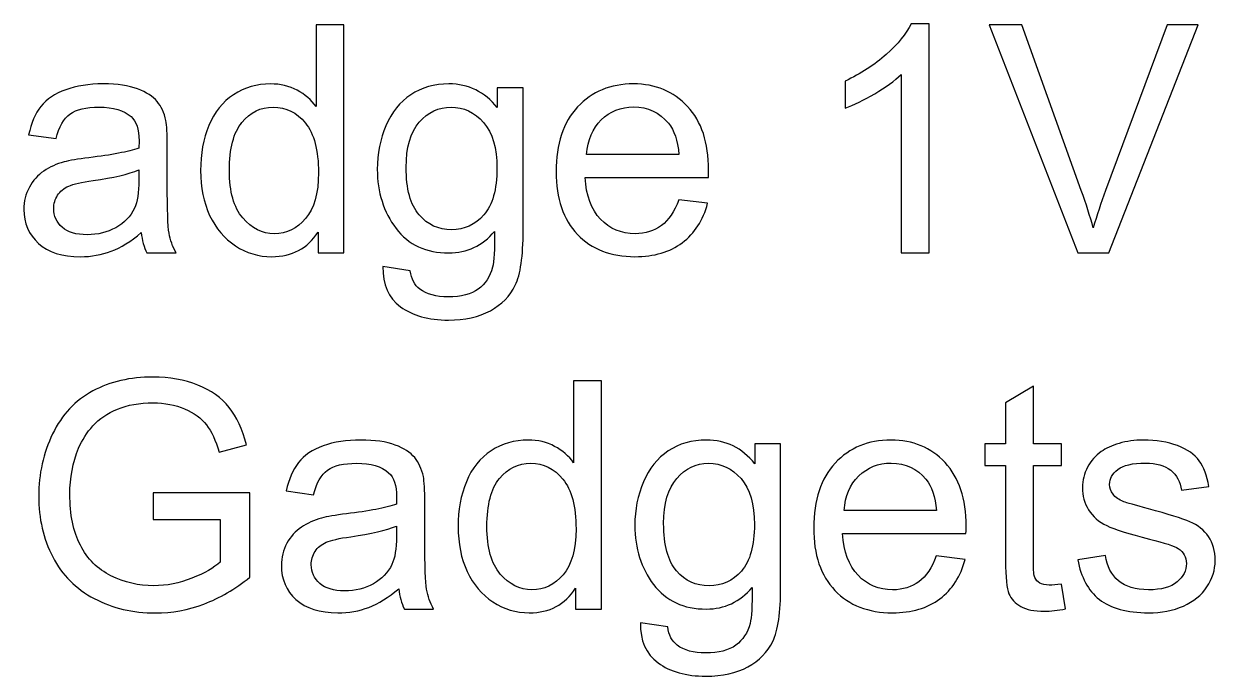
# Model space of a CAD drawing. Header units: centimetres. Extents: x -24.8 to 34.2, y -10 to 25.5.
# Drawn here: x -2.74 to 10.44, y 18.24 to 25.46 of the extents above; entities that cross this region are included whole.
import ezdxf

# ---------------------------------------------------------------- set-up
doc = ezdxf.new("R2010")
doc.units = ezdxf.units.CM
doc.header["$MEASUREMENT"] = 0
doc.layers.add('Layer 1', color=7, linetype='Continuous')

msp = doc.modelspace()

# ---------------------------------------------------------------- linework, layer by layer
at = {"layer": 'Layer 1', "color": 250}
for points, knots in [([(0.51497, 22.92589), (0.51497, 22.92589), (0.51497, 23.15696), (0.51497, 23.15696), (0.51497, 23.15696), (0.39914, 22.97528), (0.22863, 22.88473), (0.00344, 22.88473), (0.00344, 22.88473), (-0.14237, 22.88473), (-0.27643, 22.92471), (-0.39872, 23.00526), (-0.39872, 23.00526), (-0.52102, 23.08523), (-0.61568, 23.19753), (-0.6833, 23.34217), (-0.6833, 23.34217), (-0.75032, 23.48622), (-0.78384, 23.65143), (-0.78384, 23.83899), (-0.78384, 23.83899), (-0.78384, 24.02126), (-0.75326, 24.18707), (-0.6927, 24.33582), (-0.6927, 24.33582), (-0.63156, 24.48458), (-0.54042, 24.59864), (-0.41871, 24.67743), (-0.41871, 24.67743), (-0.29701, 24.7568), (-0.1606, 24.79678), (-0.01008, 24.79678), (-0.01008, 24.79678), (0.09987, 24.79678), (0.19806, 24.77327), (0.2839, 24.72682), (0.2839, 24.72682), (0.37033, 24.68037), (0.4403, 24.61981), (0.49439, 24.54514), (0.49439, 24.54514), (0.49439, 24.54514), (0.49439, 25.45119), (0.49439, 25.45119), (0.49439, 25.45119), (0.49439, 25.45119), (0.80248, 25.45119), (0.80248, 25.45119), (0.80248, 25.45119), (0.80248, 25.45119), (0.80248, 22.92589), (0.80248, 22.92589), (0.80248, 22.92589), (0.80248, 22.92589), (0.51497, 22.92589), (0.51497, 22.92589)], [0, 0, 0, 0, 0.07142857, 0.07142857, 0.07142857, 0.07142857, 0.14285714, 0.14285714, 0.14285714, 0.14285714, 0.21428571, 0.21428571, 0.21428571, 0.21428571, 0.28571429, 0.28571429, 0.28571429, 0.28571429, 0.35714286, 0.35714286, 0.35714286, 0.35714286, 0.42857143, 0.42857143, 0.42857143, 0.42857143, 0.5, 0.5, 0.5, 0.5, 0.57142857, 0.57142857, 0.57142857, 0.57142857, 0.64285714, 0.64285714, 0.64285714, 0.64285714, 0.71428571, 0.71428571, 0.71428571, 0.71428571, 0.78571429, 0.78571429, 0.78571429, 0.78571429, 0.85714286, 0.85714286, 0.85714286, 0.85714286, 0.92857143, 0.92857143, 0.92857143, 0.92857143, 1, 1, 1, 1]), ([(7.27594, 22.92589), (7.27594, 22.92589), (6.96609, 22.92589), (6.96609, 22.92589), (6.96609, 22.92589), (6.96609, 22.92589), (6.96609, 24.90144), (6.96609, 24.90144), (6.96609, 24.90144), (6.89142, 24.8303), (6.79382, 24.75915), (6.6727, 24.68801), (6.6727, 24.68801), (6.55099, 24.61687), (6.44221, 24.56336), (6.34579, 24.52809), (6.34579, 24.52809), (6.34579, 24.52809), (6.34579, 24.82736), (6.34579, 24.82736), (6.34579, 24.82736), (6.51924, 24.90908), (6.67093, 25.00786), (6.80087, 25.12369), (6.80087, 25.12369), (6.93022, 25.24011), (7.02253, 25.35241), (7.07663, 25.46177), (7.07663, 25.46177), (7.07663, 25.46177), (7.27594, 25.46177), (7.27594, 25.46177), (7.27594, 25.46177), (7.27594, 25.46177), (7.27594, 22.92589), (7.27594, 22.92589)], [0, 0, 0, 0, 0.11111111, 0.11111111, 0.11111111, 0.11111111, 0.22222222, 0.22222222, 0.22222222, 0.22222222, 0.33333333, 0.33333333, 0.33333333, 0.33333333, 0.44444444, 0.44444444, 0.44444444, 0.44444444, 0.55555556, 0.55555556, 0.55555556, 0.55555556, 0.66666667, 0.66666667, 0.66666667, 0.66666667, 0.77777778, 0.77777778, 0.77777778, 0.77777778, 0.88888889, 0.88888889, 0.88888889, 0.88888889, 1, 1, 1, 1]), ([(8.91754, 22.92589), (8.91754, 22.92589), (7.93917, 25.45119), (7.93917, 25.45119), (7.93917, 25.45119), (7.93917, 25.45119), (8.30135, 25.45119), (8.30135, 25.45119), (8.30135, 25.45119), (8.30135, 25.45119), (8.95752, 23.61674), (8.95752, 23.61674), (8.95752, 23.61674), (9.01043, 23.46975), (9.05453, 23.33158), (9.08981, 23.20341), (9.08981, 23.20341), (9.1292, 23.34099), (9.17447, 23.47857), (9.22622, 23.61674), (9.22622, 23.61674), (9.22622, 23.61674), (9.90825, 25.45119), (9.90825, 25.45119), (9.90825, 25.45119), (9.90825, 25.45119), (10.24927, 25.45119), (10.24927, 25.45119), (10.24927, 25.45119), (10.24927, 25.45119), (9.26032, 22.92589), (9.26032, 22.92589), (9.26032, 22.92589), (9.26032, 22.92589), (8.91754, 22.92589), (8.91754, 22.92589)], [0, 0, 0, 0, 0.11111111, 0.11111111, 0.11111111, 0.11111111, 0.22222222, 0.22222222, 0.22222222, 0.22222222, 0.33333333, 0.33333333, 0.33333333, 0.33333333, 0.44444444, 0.44444444, 0.44444444, 0.44444444, 0.55555556, 0.55555556, 0.55555556, 0.55555556, 0.66666667, 0.66666667, 0.66666667, 0.66666667, 0.77777778, 0.77777778, 0.77777778, 0.77777778, 0.88888889, 0.88888889, 0.88888889, 0.88888889, 1, 1, 1, 1]), ([(-1.44001, 23.15167), (-1.55525, 23.05407), (-1.66578, 22.98527), (-1.77162, 22.9447), (-1.77162, 22.9447), (-1.87804, 22.90472), (-1.9921, 22.88473), (-2.11381, 22.88473), (-2.11381, 22.88473), (-2.31489, 22.88473), (-2.46894, 22.93353), (-2.57712, 23.03172), (-2.57712, 23.03172), (-2.68472, 23.12991), (-2.73881, 23.25574), (-2.73881, 23.40802), (-2.73881, 23.40802), (-2.73881, 23.49798), (-2.71882, 23.5797), (-2.67766, 23.65379), (-2.67766, 23.65379), (-2.63709, 23.72787), (-2.58359, 23.78725), (-2.51774, 23.83194), (-2.51774, 23.83194), (-2.4513, 23.87662), (-2.37722, 23.91073), (-2.29431, 23.93366), (-2.29431, 23.93366), (-2.23375, 23.94953), (-2.14203, 23.96541), (-2.01915, 23.98011), (-2.01915, 23.98011), (-1.76868, 24.01009), (-1.58406, 24.04537), (-1.46588, 24.08711), (-1.46588, 24.08711), (-1.4647, 24.12945), (-1.46411, 24.15649), (-1.46411, 24.16767), (-1.46411, 24.16767), (-1.46411, 24.29408), (-1.49351, 24.38345), (-1.55231, 24.4346), (-1.55231, 24.4346), (-1.63109, 24.50516), (-1.74927, 24.53984), (-1.90508, 24.53984), (-1.90508, 24.53984), (-2.0509, 24.53984), (-2.15849, 24.51456), (-2.22846, 24.46341), (-2.22846, 24.46341), (-2.29784, 24.41226), (-2.34899, 24.32171), (-2.38251, 24.19177), (-2.38251, 24.19177), (-2.38251, 24.19177), (-2.68531, 24.23352), (-2.68531, 24.23352), (-2.68531, 24.23352), (-2.65767, 24.36287), (-2.6124, 24.46811), (-2.54949, 24.54749), (-2.54949, 24.54749), (-2.48658, 24.62745), (-2.39485, 24.68919), (-2.2755, 24.73211), (-2.2755, 24.73211), (-2.15614, 24.77503), (-2.01797, 24.79678), (-1.8604, 24.79678), (-1.8604, 24.79678), (-1.704, 24.79678), (-1.57759, 24.77797), (-1.47999, 24.74152), (-1.47999, 24.74152), (-1.38238, 24.70447), (-1.31065, 24.65861), (-1.2642, 24.60276), (-1.2642, 24.60276), (-1.21834, 24.5469), (-1.18659, 24.47693), (-1.16778, 24.39168), (-1.16778, 24.39168), (-1.15778, 24.33876), (-1.15249, 24.24351), (-1.15249, 24.10593), (-1.15249, 24.10593), (-1.15249, 24.10593), (-1.15249, 23.69259), (-1.15249, 23.69259), (-1.15249, 23.69259), (-1.15249, 23.4039), (-1.14602, 23.22163), (-1.1325, 23.14579), (-1.1325, 23.14579), (-1.11957, 23.06935), (-1.09311, 22.99586), (-1.0543, 22.92589), (-1.0543, 22.92589), (-1.0543, 22.92589), (-1.37827, 22.92589), (-1.37827, 22.92589), (-1.37827, 22.92589), (-1.41002, 22.98998), (-1.43119, 23.06524), (-1.44001, 23.15167)], [0, 0, 0, 0, 0.03703704, 0.03703704, 0.03703704, 0.03703704, 0.07407407, 0.07407407, 0.07407407, 0.07407407, 0.11111111, 0.11111111, 0.11111111, 0.11111111, 0.14814815, 0.14814815, 0.14814815, 0.14814815, 0.18518519, 0.18518519, 0.18518519, 0.18518519, 0.22222222, 0.22222222, 0.22222222, 0.22222222, 0.25925926, 0.25925926, 0.25925926, 0.25925926, 0.2962963, 0.2962963, 0.2962963, 0.2962963, 0.33333333, 0.33333333, 0.33333333, 0.33333333, 0.37037037, 0.37037037, 0.37037037, 0.37037037, 0.40740741, 0.40740741, 0.40740741, 0.40740741, 0.44444444, 0.44444444, 0.44444444, 0.44444444, 0.48148148, 0.48148148, 0.48148148, 0.48148148, 0.51851852, 0.51851852, 0.51851852, 0.51851852, 0.55555556, 0.55555556, 0.55555556, 0.55555556, 0.59259259, 0.59259259, 0.59259259, 0.59259259, 0.62962963, 0.62962963, 0.62962963, 0.62962963, 0.66666667, 0.66666667, 0.66666667, 0.66666667, 0.7037037, 0.7037037, 0.7037037, 0.7037037, 0.74074074, 0.74074074, 0.74074074, 0.74074074, 0.77777778, 0.77777778, 0.77777778, 0.77777778, 0.81481481, 0.81481481, 0.81481481, 0.81481481, 0.85185185, 0.85185185, 0.85185185, 0.85185185, 0.88888889, 0.88888889, 0.88888889, 0.88888889, 0.92592593, 0.92592593, 0.92592593, 0.92592593, 0.96296296, 0.96296296, 0.96296296, 0.96296296, 1, 1, 1, 1]), ([(1.23346, 22.7742), (1.23346, 22.7742), (1.53508, 22.72951), (1.53508, 22.72951), (1.53508, 22.72951), (1.54743, 22.63661), (1.58271, 22.569), (1.63974, 22.52608), (1.63974, 22.52608), (1.71677, 22.46904), (1.82201, 22.44023), (1.95489, 22.44023), (1.95489, 22.44023), (2.09894, 22.44023), (2.20948, 22.46904), (2.28768, 22.52608), (2.28768, 22.52608), (2.36587, 22.5837), (2.4182, 22.66425), (2.44584, 22.76714), (2.44584, 22.76714), (2.4623, 22.83064), (2.46936, 22.96293), (2.46818, 23.16519), (2.46818, 23.16519), (2.33295, 23.00585), (2.1642, 22.92589), (1.96195, 22.92589), (1.96195, 22.92589), (1.7103, 22.92589), (1.51568, 23.01644), (1.3781, 23.19812), (1.3781, 23.19812), (1.24052, 23.37921), (1.17114, 23.59734), (1.17114, 23.85075), (1.17114, 23.85075), (1.17114, 24.02538), (1.20289, 24.18648), (1.2658, 24.33406), (1.2658, 24.33406), (1.3293, 24.48164), (1.42102, 24.5957), (1.54096, 24.67625), (1.54096, 24.67625), (1.66091, 24.75621), (1.80202, 24.79678), (1.96371, 24.79678), (1.96371, 24.79678), (2.17949, 24.79678), (2.35764, 24.70918), (2.49758, 24.53455), (2.49758, 24.53455), (2.49758, 24.53455), (2.49758, 24.75504), (2.49758, 24.75504), (2.49758, 24.75504), (2.49758, 24.75504), (2.78392, 24.75504), (2.78392, 24.75504), (2.78392, 24.75504), (2.78392, 24.75504), (2.78392, 23.17401), (2.78392, 23.17401), (2.78392, 23.17401), (2.78392, 22.88944), (2.75452, 22.68718), (2.6969, 22.56841), (2.6969, 22.56841), (2.63869, 22.44964), (2.54697, 22.35557), (2.42114, 22.28678), (2.42114, 22.28678), (2.29532, 22.21798), (2.14069, 22.18329), (1.95665, 22.18329), (1.95665, 22.18329), (1.73852, 22.18329), (1.56213, 22.23268), (1.42808, 22.33087), (1.42808, 22.33087), (1.29343, 22.42906), (1.22876, 22.57664), (1.23346, 22.7742)], [0, 0, 0, 0, 0.04761905, 0.04761905, 0.04761905, 0.04761905, 0.0952381, 0.0952381, 0.0952381, 0.0952381, 0.14285714, 0.14285714, 0.14285714, 0.14285714, 0.19047619, 0.19047619, 0.19047619, 0.19047619, 0.23809524, 0.23809524, 0.23809524, 0.23809524, 0.28571429, 0.28571429, 0.28571429, 0.28571429, 0.33333333, 0.33333333, 0.33333333, 0.33333333, 0.38095238, 0.38095238, 0.38095238, 0.38095238, 0.42857143, 0.42857143, 0.42857143, 0.42857143, 0.47619048, 0.47619048, 0.47619048, 0.47619048, 0.52380952, 0.52380952, 0.52380952, 0.52380952, 0.57142857, 0.57142857, 0.57142857, 0.57142857, 0.61904762, 0.61904762, 0.61904762, 0.61904762, 0.66666667, 0.66666667, 0.66666667, 0.66666667, 0.71428571, 0.71428571, 0.71428571, 0.71428571, 0.76190476, 0.76190476, 0.76190476, 0.76190476, 0.80952381, 0.80952381, 0.80952381, 0.80952381, 0.85714286, 0.85714286, 0.85714286, 0.85714286, 0.9047619, 0.9047619, 0.9047619, 0.9047619, 0.95238095, 0.95238095, 0.95238095, 0.95238095, 1, 1, 1, 1]), ([(4.50429, 23.51503), (4.50429, 23.51503), (4.82473, 23.47563), (4.82473, 23.47563), (4.82473, 23.47563), (4.77417, 23.28807), (4.68068, 23.14285), (4.54427, 23.03937), (4.54427, 23.03937), (4.40728, 22.93647), (4.23265, 22.88473), (4.0204, 22.88473), (4.0204, 22.88473), (3.75288, 22.88473), (3.54062, 22.96705), (3.38423, 23.13168), (3.38423, 23.13168), (3.22724, 23.29631), (3.14904, 23.52737), (3.14904, 23.82488), (3.14904, 23.82488), (3.14904, 24.13298), (3.22842, 24.37169), (3.38658, 24.54161), (3.38658, 24.54161), (3.54533, 24.71153), (3.75053, 24.79678), (4.00335, 24.79678), (4.00335, 24.79678), (4.24794, 24.79678), (4.44785, 24.71329), (4.60248, 24.5469), (4.60248, 24.5469), (4.7577, 24.38051), (4.83532, 24.14591), (4.83532, 23.84429), (4.83532, 23.84429), (4.83532, 23.82547), (4.83473, 23.79784), (4.83355, 23.76138), (4.83355, 23.76138), (4.83355, 23.76138), (3.46948, 23.76138), (3.46948, 23.76138), (3.46948, 23.76138), (3.48065, 23.5603), (3.53768, 23.40625), (3.63999, 23.29983), (3.63999, 23.29983), (3.74229, 23.19282), (3.86929, 23.13932), (4.02216, 23.13932), (4.02216, 23.13932), (4.13564, 23.13932), (4.23265, 23.16931), (4.31321, 23.22928), (4.31321, 23.22928), (4.39376, 23.28866), (4.45726, 23.38391), (4.50429, 23.51503)], [0, 0, 0, 0, 0.06666667, 0.06666667, 0.06666667, 0.06666667, 0.13333333, 0.13333333, 0.13333333, 0.13333333, 0.2, 0.2, 0.2, 0.2, 0.26666667, 0.26666667, 0.26666667, 0.26666667, 0.33333333, 0.33333333, 0.33333333, 0.33333333, 0.4, 0.4, 0.4, 0.4, 0.46666667, 0.46666667, 0.46666667, 0.46666667, 0.53333333, 0.53333333, 0.53333333, 0.53333333, 0.6, 0.6, 0.6, 0.6, 0.66666667, 0.66666667, 0.66666667, 0.66666667, 0.73333333, 0.73333333, 0.73333333, 0.73333333, 0.8, 0.8, 0.8, 0.8, 0.86666667, 0.86666667, 0.86666667, 0.86666667, 0.93333333, 0.93333333, 0.93333333, 0.93333333, 1, 1, 1, 1]), ([(-0.46516, 23.83899), (-0.46516, 23.6044), (-0.41577, 23.42919), (-0.317, 23.31336), (-0.317, 23.31336), (-0.21822, 23.19753), (-0.1018, 23.13932), (0.03284, 23.13932), (0.03284, 23.13932), (0.16807, 23.13932), (0.28331, 23.19518), (0.37797, 23.30571), (0.37797, 23.30571), (0.47264, 23.41625), (0.52026, 23.58558), (0.52026, 23.81312), (0.52026, 23.81312), (0.52026, 24.0636), (0.47205, 24.24704), (0.37562, 24.36404), (0.37562, 24.36404), (0.2792, 24.48164), (0.16043, 24.53984), (0.01873, 24.53984), (0.01873, 24.53984), (-0.11885, 24.53984), (-0.23409, 24.4834), (-0.3264, 24.3711), (-0.3264, 24.3711), (-0.41871, 24.2588), (-0.46516, 24.08123), (-0.46516, 23.83899)], [0, 0, 0, 0, 0.125, 0.125, 0.125, 0.125, 0.25, 0.25, 0.25, 0.25, 0.375, 0.375, 0.375, 0.375, 0.5, 0.5, 0.5, 0.5, 0.625, 0.625, 0.625, 0.625, 0.75, 0.75, 0.75, 0.75, 0.875, 0.875, 0.875, 0.875, 1, 1, 1, 1]), ([(1.48981, 23.8731), (1.48981, 23.63321), (1.53744, 23.458), (1.63327, 23.34805), (1.63327, 23.34805), (1.72852, 23.23751), (1.84788, 23.18283), (1.99134, 23.18283), (1.99134, 23.18283), (2.13363, 23.18283), (2.25299, 23.23751), (2.34941, 23.34687), (2.34941, 23.34687), (2.44584, 23.45682), (2.49405, 23.6285), (2.49405, 23.8631), (2.49405, 23.8631), (2.49405, 24.08711), (2.44466, 24.25586), (2.3453, 24.36934), (2.3453, 24.36934), (2.24593, 24.48281), (2.12599, 24.53984), (1.98605, 24.53984), (1.98605, 24.53984), (1.84847, 24.53984), (1.73146, 24.48399), (1.63445, 24.37169), (1.63445, 24.37169), (1.53802, 24.25998), (1.48981, 24.09358), (1.48981, 23.8731)], [0, 0, 0, 0, 0.125, 0.125, 0.125, 0.125, 0.25, 0.25, 0.25, 0.25, 0.375, 0.375, 0.375, 0.375, 0.5, 0.5, 0.5, 0.5, 0.625, 0.625, 0.625, 0.625, 0.75, 0.75, 0.75, 0.75, 0.875, 0.875, 0.875, 0.875, 1, 1, 1, 1]), ([(3.48653, 24.01656), (3.48653, 24.01656), (4.50782, 24.01656), (4.50782, 24.01656), (4.50782, 24.01656), (4.4943, 24.17002), (4.4549, 24.28585), (4.39082, 24.36228), (4.39082, 24.36228), (4.29204, 24.48164), (4.16386, 24.54161), (4.00688, 24.54161), (4.00688, 24.54161), (3.86459, 24.54161), (3.74465, 24.49398), (3.64763, 24.39873), (3.64763, 24.39873), (3.55062, 24.30348), (3.49711, 24.1759), (3.48653, 24.01656)], [0, 0, 0, 0, 0.2, 0.2, 0.2, 0.2, 0.4, 0.4, 0.4, 0.4, 0.6, 0.6, 0.6, 0.6, 0.8, 0.8, 0.8, 0.8, 1, 1, 1, 1]), ([(-1.46588, 23.84429), (-1.57876, 23.79784), (-1.74751, 23.75903), (-1.97211, 23.72669), (-1.97211, 23.72669), (-2.0997, 23.70847), (-2.19024, 23.68789), (-2.24257, 23.66496), (-2.24257, 23.66496), (-2.29549, 23.64203), (-2.33665, 23.60851), (-2.36487, 23.56383), (-2.36487, 23.56383), (-2.39368, 23.51973), (-2.40838, 23.47093), (-2.40838, 23.41684), (-2.40838, 23.41684), (-2.40838, 23.33394), (-2.37663, 23.26514), (-2.3143, 23.20988), (-2.3143, 23.20988), (-2.25198, 23.1552), (-2.16026, 23.12756), (-2.03973, 23.12756), (-2.03973, 23.12756), (-1.92037, 23.12756), (-1.81395, 23.15343), (-1.72105, 23.20576), (-1.72105, 23.20576), (-1.62815, 23.25809), (-1.55936, 23.32982), (-1.51585, 23.42037), (-1.51585, 23.42037), (-1.48234, 23.49033), (-1.46588, 23.59381), (-1.46588, 23.73022), (-1.46588, 23.73022), (-1.46588, 23.73022), (-1.46588, 23.84429), (-1.46588, 23.84429)], [0, 0, 0, 0, 0.1, 0.1, 0.1, 0.1, 0.2, 0.2, 0.2, 0.2, 0.3, 0.3, 0.3, 0.3, 0.4, 0.4, 0.4, 0.4, 0.5, 0.5, 0.5, 0.5, 0.6, 0.6, 0.6, 0.6, 0.7, 0.7, 0.7, 0.7, 0.8, 0.8, 0.8, 0.8, 0.9, 0.9, 0.9, 0.9, 1, 1, 1, 1]), ([(-1.308, 19.9755), (-1.308, 19.9755), (-1.308, 20.27124), (-1.308, 20.27124), (-1.308, 20.27124), (-1.308, 20.27124), (-0.2385, 20.273), (-0.2385, 20.273), (-0.2385, 20.273), (-0.2385, 20.273), (-0.2385, 19.33638), (-0.2385, 19.33638), (-0.2385, 19.33638), (-0.40254, 19.20527), (-0.57187, 19.10708), (-0.7465, 19.04064), (-0.7465, 19.04064), (-0.92112, 18.97478), (-1.10045, 18.94186), (-1.28389, 18.94186), (-1.28389, 18.94186), (-1.53201, 18.94186), (-1.75779, 18.99478), (-1.96005, 19.1012), (-1.96005, 19.1012), (-2.1629, 19.20703), (-2.31577, 19.36108), (-2.41925, 19.56157), (-2.41925, 19.56157), (-2.52273, 19.76265), (-2.57447, 19.98725), (-2.57447, 20.23537), (-2.57447, 20.23537), (-2.57447, 20.48114), (-2.52273, 20.71045), (-2.41984, 20.92329), (-2.41984, 20.92329), (-2.31753, 21.13672), (-2.16936, 21.29488), (-1.97651, 21.39836), (-1.97651, 21.39836), (-1.78366, 21.50126), (-1.56141, 21.553), (-1.30976, 21.553), (-1.30976, 21.553), (-1.1275, 21.553), (-0.96228, 21.5236), (-0.8147, 21.46421), (-0.8147, 21.46421), (-0.66712, 21.40542), (-0.55129, 21.3231), (-0.4678, 21.21727), (-0.4678, 21.21727), (-0.38373, 21.11144), (-0.32023, 20.97385), (-0.27613, 20.80393), (-0.27613, 20.80393), (-0.27613, 20.80393), (-0.57775, 20.72103), (-0.57775, 20.72103), (-0.57775, 20.72103), (-0.61597, 20.84979), (-0.66301, 20.95092), (-0.71886, 21.02442), (-0.71886, 21.02442), (-0.77531, 21.09791), (-0.85586, 21.15671), (-0.96052, 21.20081), (-0.96052, 21.20081), (-1.06458, 21.2449), (-1.181, 21.26725), (-1.308, 21.26725), (-1.308, 21.26725), (-1.46087, 21.26725), (-1.59316, 21.24373), (-1.70429, 21.19728), (-1.70429, 21.19728), (-1.816, 21.15083), (-1.90537, 21.08968), (-1.97416, 21.01384), (-1.97416, 21.01384), (-2.04236, 20.93799), (-2.09528, 20.85509), (-2.1335, 20.76395), (-2.1335, 20.76395), (-2.19759, 20.60814), (-2.22992, 20.43881), (-2.22992, 20.25595), (-2.22992, 20.25595), (-2.22992, 20.03076), (-2.19112, 19.84262), (-2.11351, 19.69092), (-2.11351, 19.69092), (-2.0359, 19.53923), (-1.92301, 19.42693), (-1.77484, 19.35343), (-1.77484, 19.35343), (-1.62668, 19.27994), (-1.46969, 19.2429), (-1.3033, 19.2429), (-1.3033, 19.2429), (-1.15807, 19.2429), (-1.01696, 19.27112), (-0.87938, 19.32697), (-0.87938, 19.32697), (-0.74121, 19.38224), (-0.63714, 19.44163), (-0.56599, 19.50513), (-0.56599, 19.50513), (-0.56599, 19.50513), (-0.56599, 19.9755), (-0.56599, 19.9755), (-0.56599, 19.9755), (-0.56599, 19.9755), (-1.308, 19.9755), (-1.308, 19.9755)], [0, 0, 0, 0, 0.03448276, 0.03448276, 0.03448276, 0.03448276, 0.06896552, 0.06896552, 0.06896552, 0.06896552, 0.10344828, 0.10344828, 0.10344828, 0.10344828, 0.13793103, 0.13793103, 0.13793103, 0.13793103, 0.17241379, 0.17241379, 0.17241379, 0.17241379, 0.20689655, 0.20689655, 0.20689655, 0.20689655, 0.24137931, 0.24137931, 0.24137931, 0.24137931, 0.27586207, 0.27586207, 0.27586207, 0.27586207, 0.31034483, 0.31034483, 0.31034483, 0.31034483, 0.34482759, 0.34482759, 0.34482759, 0.34482759, 0.37931034, 0.37931034, 0.37931034, 0.37931034, 0.4137931, 0.4137931, 0.4137931, 0.4137931, 0.44827586, 0.44827586, 0.44827586, 0.44827586, 0.48275862, 0.48275862, 0.48275862, 0.48275862, 0.51724138, 0.51724138, 0.51724138, 0.51724138, 0.55172414, 0.55172414, 0.55172414, 0.55172414, 0.5862069, 0.5862069, 0.5862069, 0.5862069, 0.62068966, 0.62068966, 0.62068966, 0.62068966, 0.65517241, 0.65517241, 0.65517241, 0.65517241, 0.68965517, 0.68965517, 0.68965517, 0.68965517, 0.72413793, 0.72413793, 0.72413793, 0.72413793, 0.75862069, 0.75862069, 0.75862069, 0.75862069, 0.79310345, 0.79310345, 0.79310345, 0.79310345, 0.82758621, 0.82758621, 0.82758621, 0.82758621, 0.86206897, 0.86206897, 0.86206897, 0.86206897, 0.89655172, 0.89655172, 0.89655172, 0.89655172, 0.93103448, 0.93103448, 0.93103448, 0.93103448, 0.96551724, 0.96551724, 0.96551724, 0.96551724, 1, 1, 1, 1]), ([(3.36336, 18.98478), (3.36336, 18.98478), (3.36336, 19.21585), (3.36336, 19.21585), (3.36336, 19.21585), (3.24753, 19.03417), (3.07702, 18.94362), (2.85183, 18.94362), (2.85183, 18.94362), (2.70602, 18.94362), (2.57196, 18.9836), (2.44967, 19.06415), (2.44967, 19.06415), (2.32737, 19.14412), (2.23271, 19.25642), (2.16509, 19.40106), (2.16509, 19.40106), (2.09807, 19.54511), (2.06455, 19.71032), (2.06455, 19.89788), (2.06455, 19.89788), (2.06455, 20.08015), (2.09513, 20.24596), (2.15569, 20.39471), (2.15569, 20.39471), (2.21683, 20.54347), (2.30797, 20.65753), (2.42968, 20.73632), (2.42968, 20.73632), (2.55138, 20.81569), (2.68779, 20.85567), (2.83831, 20.85567), (2.83831, 20.85567), (2.94826, 20.85567), (3.04645, 20.83216), (3.13229, 20.78571), (3.13229, 20.78571), (3.21872, 20.73926), (3.28869, 20.6787), (3.34278, 20.60403), (3.34278, 20.60403), (3.34278, 20.60403), (3.34278, 21.51008), (3.34278, 21.51008), (3.34278, 21.51008), (3.34278, 21.51008), (3.65087, 21.51008), (3.65087, 21.51008), (3.65087, 21.51008), (3.65087, 21.51008), (3.65087, 18.98478), (3.65087, 18.98478), (3.65087, 18.98478), (3.65087, 18.98478), (3.36336, 18.98478), (3.36336, 18.98478)], [0, 0, 0, 0, 0.07142857, 0.07142857, 0.07142857, 0.07142857, 0.14285714, 0.14285714, 0.14285714, 0.14285714, 0.21428571, 0.21428571, 0.21428571, 0.21428571, 0.28571429, 0.28571429, 0.28571429, 0.28571429, 0.35714286, 0.35714286, 0.35714286, 0.35714286, 0.42857143, 0.42857143, 0.42857143, 0.42857143, 0.5, 0.5, 0.5, 0.5, 0.57142857, 0.57142857, 0.57142857, 0.57142857, 0.64285714, 0.64285714, 0.64285714, 0.64285714, 0.71428571, 0.71428571, 0.71428571, 0.71428571, 0.78571429, 0.78571429, 0.78571429, 0.78571429, 0.85714286, 0.85714286, 0.85714286, 0.85714286, 0.92857143, 0.92857143, 0.92857143, 0.92857143, 1, 1, 1, 1]), ([(8.73969, 19.2623), (8.73969, 19.2623), (8.78437, 18.98831), (8.78437, 18.98831), (8.78437, 18.98831), (8.69735, 18.97008), (8.61915, 18.96067), (8.55036, 18.96067), (8.55036, 18.96067), (8.43747, 18.96067), (8.35046, 18.97831), (8.28813, 19.01418), (8.28813, 19.01418), (8.2264, 19.04946), (8.18289, 19.09649), (8.1576, 19.1547), (8.1576, 19.1547), (8.13232, 19.21232), (8.11939, 19.33462), (8.11939, 19.52041), (8.11939, 19.52041), (8.11939, 19.52041), (8.11939, 20.57286), (8.11939, 20.57286), (8.11939, 20.57286), (8.11939, 20.57286), (7.89185, 20.57286), (7.89185, 20.57286), (7.89185, 20.57286), (7.89185, 20.57286), (7.89185, 20.81393), (7.89185, 20.81393), (7.89185, 20.81393), (7.89185, 20.81393), (8.11939, 20.81393), (8.11939, 20.81393), (8.11939, 20.81393), (8.11939, 20.81393), (8.11939, 21.26725), (8.11939, 21.26725), (8.11939, 21.26725), (8.11939, 21.26725), (8.42807, 21.45304), (8.42807, 21.45304), (8.42807, 21.45304), (8.42807, 21.45304), (8.42807, 20.81393), (8.42807, 20.81393), (8.42807, 20.81393), (8.42807, 20.81393), (8.73969, 20.81393), (8.73969, 20.81393), (8.73969, 20.81393), (8.73969, 20.81393), (8.73969, 20.57286), (8.73969, 20.57286), (8.73969, 20.57286), (8.73969, 20.57286), (8.42807, 20.57286), (8.42807, 20.57286), (8.42807, 20.57286), (8.42807, 20.57286), (8.42807, 19.50336), (8.42807, 19.50336), (8.42807, 19.50336), (8.42807, 19.41458), (8.43336, 19.35814), (8.44394, 19.33285), (8.44394, 19.33285), (8.45511, 19.30757), (8.47275, 19.28758), (8.49745, 19.27229), (8.49745, 19.27229), (8.52214, 19.25759), (8.55742, 19.24995), (8.60328, 19.24995), (8.60328, 19.24995), (8.63797, 19.24995), (8.68324, 19.25407), (8.73969, 19.2623)], [0, 0, 0, 0, 0.05, 0.05, 0.05, 0.05, 0.1, 0.1, 0.1, 0.1, 0.15, 0.15, 0.15, 0.15, 0.2, 0.2, 0.2, 0.2, 0.25, 0.25, 0.25, 0.25, 0.3, 0.3, 0.3, 0.3, 0.35, 0.35, 0.35, 0.35, 0.4, 0.4, 0.4, 0.4, 0.45, 0.45, 0.45, 0.45, 0.5, 0.5, 0.5, 0.5, 0.55, 0.55, 0.55, 0.55, 0.6, 0.6, 0.6, 0.6, 0.65, 0.65, 0.65, 0.65, 0.7, 0.7, 0.7, 0.7, 0.75, 0.75, 0.75, 0.75, 0.8, 0.8, 0.8, 0.8, 0.85, 0.85, 0.85, 0.85, 0.9, 0.9, 0.9, 0.9, 0.95, 0.95, 0.95, 0.95, 1, 1, 1, 1]), ([(1.40838, 19.21056), (1.29314, 19.11296), (1.18261, 19.04416), (1.07677, 19.00359), (1.07677, 19.00359), (0.97035, 18.96361), (0.85629, 18.94362), (0.73458, 18.94362), (0.73458, 18.94362), (0.5335, 18.94362), (0.37945, 18.99242), (0.27127, 19.09061), (0.27127, 19.09061), (0.16367, 19.1888), (0.10958, 19.31463), (0.10958, 19.46691), (0.10958, 19.46691), (0.10958, 19.55687), (0.12957, 19.63859), (0.17073, 19.71268), (0.17073, 19.71268), (0.2113, 19.78676), (0.2648, 19.84614), (0.33065, 19.89083), (0.33065, 19.89083), (0.39709, 19.93551), (0.47117, 19.96962), (0.55408, 19.99255), (0.55408, 19.99255), (0.61464, 20.00842), (0.70636, 20.0243), (0.82924, 20.039), (0.82924, 20.039), (1.07971, 20.06898), (1.26433, 20.10426), (1.38251, 20.146), (1.38251, 20.146), (1.38369, 20.18834), (1.38428, 20.21538), (1.38428, 20.22656), (1.38428, 20.22656), (1.38428, 20.35297), (1.35488, 20.44234), (1.29608, 20.49349), (1.29608, 20.49349), (1.2173, 20.56405), (1.09912, 20.59873), (0.94331, 20.59873), (0.94331, 20.59873), (0.79749, 20.59873), (0.6899, 20.57345), (0.61993, 20.5223), (0.61993, 20.5223), (0.55055, 20.47115), (0.4994, 20.3806), (0.46588, 20.25066), (0.46588, 20.25066), (0.46588, 20.25066), (0.16308, 20.29241), (0.16308, 20.29241), (0.16308, 20.29241), (0.19072, 20.42176), (0.23599, 20.527), (0.2989, 20.60638), (0.2989, 20.60638), (0.36181, 20.68634), (0.45354, 20.74808), (0.57289, 20.791), (0.57289, 20.791), (0.69225, 20.83392), (0.83042, 20.85567), (0.98799, 20.85567), (0.98799, 20.85567), (1.14439, 20.85567), (1.2708, 20.83686), (1.3684, 20.80041), (1.3684, 20.80041), (1.46601, 20.76336), (1.53774, 20.7175), (1.58419, 20.66165), (1.58419, 20.66165), (1.63005, 20.60579), (1.6618, 20.53582), (1.68061, 20.45057), (1.68061, 20.45057), (1.69061, 20.39765), (1.6959, 20.3024), (1.6959, 20.16482), (1.6959, 20.16482), (1.6959, 20.16482), (1.6959, 19.75148), (1.6959, 19.75148), (1.6959, 19.75148), (1.6959, 19.46279), (1.70237, 19.28052), (1.71589, 19.20468), (1.71589, 19.20468), (1.72882, 19.12824), (1.75528, 19.05475), (1.79409, 18.98478), (1.79409, 18.98478), (1.79409, 18.98478), (1.47012, 18.98478), (1.47012, 18.98478), (1.47012, 18.98478), (1.43837, 19.04887), (1.4172, 19.12413), (1.40838, 19.21056)], [0, 0, 0, 0, 0.03703704, 0.03703704, 0.03703704, 0.03703704, 0.07407407, 0.07407407, 0.07407407, 0.07407407, 0.11111111, 0.11111111, 0.11111111, 0.11111111, 0.14814815, 0.14814815, 0.14814815, 0.14814815, 0.18518519, 0.18518519, 0.18518519, 0.18518519, 0.22222222, 0.22222222, 0.22222222, 0.22222222, 0.25925926, 0.25925926, 0.25925926, 0.25925926, 0.2962963, 0.2962963, 0.2962963, 0.2962963, 0.33333333, 0.33333333, 0.33333333, 0.33333333, 0.37037037, 0.37037037, 0.37037037, 0.37037037, 0.40740741, 0.40740741, 0.40740741, 0.40740741, 0.44444444, 0.44444444, 0.44444444, 0.44444444, 0.48148148, 0.48148148, 0.48148148, 0.48148148, 0.51851852, 0.51851852, 0.51851852, 0.51851852, 0.55555556, 0.55555556, 0.55555556, 0.55555556, 0.59259259, 0.59259259, 0.59259259, 0.59259259, 0.62962963, 0.62962963, 0.62962963, 0.62962963, 0.66666667, 0.66666667, 0.66666667, 0.66666667, 0.7037037, 0.7037037, 0.7037037, 0.7037037, 0.74074074, 0.74074074, 0.74074074, 0.74074074, 0.77777778, 0.77777778, 0.77777778, 0.77777778, 0.81481481, 0.81481481, 0.81481481, 0.81481481, 0.85185185, 0.85185185, 0.85185185, 0.85185185, 0.88888889, 0.88888889, 0.88888889, 0.88888889, 0.92592593, 0.92592593, 0.92592593, 0.92592593, 0.96296296, 0.96296296, 0.96296296, 0.96296296, 1, 1, 1, 1]), ([(4.08185, 18.83309), (4.08185, 18.83309), (4.38347, 18.7884), (4.38347, 18.7884), (4.38347, 18.7884), (4.39582, 18.6955), (4.4311, 18.62789), (4.48813, 18.58497), (4.48813, 18.58497), (4.56516, 18.52793), (4.6704, 18.49912), (4.80328, 18.49912), (4.80328, 18.49912), (4.94733, 18.49912), (5.05787, 18.52793), (5.13607, 18.58497), (5.13607, 18.58497), (5.21426, 18.64259), (5.26659, 18.72314), (5.29423, 18.82603), (5.29423, 18.82603), (5.31069, 18.88953), (5.31775, 19.02182), (5.31657, 19.22408), (5.31657, 19.22408), (5.18134, 19.06474), (5.01259, 18.98478), (4.81034, 18.98478), (4.81034, 18.98478), (4.55869, 18.98478), (4.36407, 19.07533), (4.22649, 19.25701), (4.22649, 19.25701), (4.08891, 19.4381), (4.01953, 19.65623), (4.01953, 19.90964), (4.01953, 19.90964), (4.01953, 20.08427), (4.05128, 20.24537), (4.11419, 20.39295), (4.11419, 20.39295), (4.17769, 20.54053), (4.26941, 20.65459), (4.38935, 20.73514), (4.38935, 20.73514), (4.5093, 20.8151), (4.65041, 20.85567), (4.8121, 20.85567), (4.8121, 20.85567), (5.02788, 20.85567), (5.20603, 20.76807), (5.34597, 20.59344), (5.34597, 20.59344), (5.34597, 20.59344), (5.34597, 20.81393), (5.34597, 20.81393), (5.34597, 20.81393), (5.34597, 20.81393), (5.63231, 20.81393), (5.63231, 20.81393), (5.63231, 20.81393), (5.63231, 20.81393), (5.63231, 19.2329), (5.63231, 19.2329), (5.63231, 19.2329), (5.63231, 18.94833), (5.60291, 18.74607), (5.54529, 18.6273), (5.54529, 18.6273), (5.48708, 18.50853), (5.39536, 18.41446), (5.26953, 18.34567), (5.26953, 18.34567), (5.14371, 18.27687), (4.98908, 18.24218), (4.80504, 18.24218), (4.80504, 18.24218), (4.58691, 18.24218), (4.41052, 18.29157), (4.27647, 18.38976), (4.27647, 18.38976), (4.14182, 18.48795), (4.07715, 18.63553), (4.08185, 18.83309)], [0, 0, 0, 0, 0.04761905, 0.04761905, 0.04761905, 0.04761905, 0.0952381, 0.0952381, 0.0952381, 0.0952381, 0.14285714, 0.14285714, 0.14285714, 0.14285714, 0.19047619, 0.19047619, 0.19047619, 0.19047619, 0.23809524, 0.23809524, 0.23809524, 0.23809524, 0.28571429, 0.28571429, 0.28571429, 0.28571429, 0.33333333, 0.33333333, 0.33333333, 0.33333333, 0.38095238, 0.38095238, 0.38095238, 0.38095238, 0.42857143, 0.42857143, 0.42857143, 0.42857143, 0.47619048, 0.47619048, 0.47619048, 0.47619048, 0.52380952, 0.52380952, 0.52380952, 0.52380952, 0.57142857, 0.57142857, 0.57142857, 0.57142857, 0.61904762, 0.61904762, 0.61904762, 0.61904762, 0.66666667, 0.66666667, 0.66666667, 0.66666667, 0.71428571, 0.71428571, 0.71428571, 0.71428571, 0.76190476, 0.76190476, 0.76190476, 0.76190476, 0.80952381, 0.80952381, 0.80952381, 0.80952381, 0.85714286, 0.85714286, 0.85714286, 0.85714286, 0.9047619, 0.9047619, 0.9047619, 0.9047619, 0.95238095, 0.95238095, 0.95238095, 0.95238095, 1, 1, 1, 1]), ([(7.35268, 19.57392), (7.35268, 19.57392), (7.67312, 19.53452), (7.67312, 19.53452), (7.67312, 19.53452), (7.62256, 19.34696), (7.52907, 19.20174), (7.39266, 19.09826), (7.39266, 19.09826), (7.25567, 18.99536), (7.08104, 18.94362), (6.86879, 18.94362), (6.86879, 18.94362), (6.60127, 18.94362), (6.38901, 19.02594), (6.23262, 19.19057), (6.23262, 19.19057), (6.07563, 19.3552), (5.99743, 19.58626), (5.99743, 19.88377), (5.99743, 19.88377), (5.99743, 20.19187), (6.07681, 20.43058), (6.23497, 20.6005), (6.23497, 20.6005), (6.39372, 20.77042), (6.59892, 20.85567), (6.85174, 20.85567), (6.85174, 20.85567), (7.09633, 20.85567), (7.29624, 20.77218), (7.45087, 20.60579), (7.45087, 20.60579), (7.60609, 20.4394), (7.68371, 20.2048), (7.68371, 19.90318), (7.68371, 19.90318), (7.68371, 19.88436), (7.68312, 19.85673), (7.68194, 19.82027), (7.68194, 19.82027), (7.68194, 19.82027), (6.31787, 19.82027), (6.31787, 19.82027), (6.31787, 19.82027), (6.32904, 19.61919), (6.38607, 19.46514), (6.48838, 19.35872), (6.48838, 19.35872), (6.59068, 19.25171), (6.71768, 19.19821), (6.87055, 19.19821), (6.87055, 19.19821), (6.98403, 19.19821), (7.08104, 19.2282), (7.1616, 19.28817), (7.1616, 19.28817), (7.24215, 19.34755), (7.30565, 19.4428), (7.35268, 19.57392)], [0, 0, 0, 0, 0.06666667, 0.06666667, 0.06666667, 0.06666667, 0.13333333, 0.13333333, 0.13333333, 0.13333333, 0.2, 0.2, 0.2, 0.2, 0.26666667, 0.26666667, 0.26666667, 0.26666667, 0.33333333, 0.33333333, 0.33333333, 0.33333333, 0.4, 0.4, 0.4, 0.4, 0.46666667, 0.46666667, 0.46666667, 0.46666667, 0.53333333, 0.53333333, 0.53333333, 0.53333333, 0.6, 0.6, 0.6, 0.6, 0.66666667, 0.66666667, 0.66666667, 0.66666667, 0.73333333, 0.73333333, 0.73333333, 0.73333333, 0.8, 0.8, 0.8, 0.8, 0.86666667, 0.86666667, 0.86666667, 0.86666667, 0.93333333, 0.93333333, 0.93333333, 0.93333333, 1, 1, 1, 1]), ([(8.91901, 19.531), (8.91901, 19.531), (9.22534, 19.57921), (9.22534, 19.57921), (9.22534, 19.57921), (9.24239, 19.45633), (9.2906, 19.36225), (9.36939, 19.2964), (9.36939, 19.2964), (9.44759, 19.23114), (9.55754, 19.19821), (9.69924, 19.19821), (9.69924, 19.19821), (9.84152, 19.19821), (9.94736, 19.22761), (10.01615, 19.28523), (10.01615, 19.28523), (10.08494, 19.34344), (10.11963, 19.41164), (10.11963, 19.48925), (10.11963, 19.48925), (10.11963, 19.55981), (10.08906, 19.61449), (10.02791, 19.65506), (10.02791, 19.65506), (9.98558, 19.68269), (9.87974, 19.71738), (9.711, 19.75971), (9.711, 19.75971), (9.48404, 19.81733), (9.32588, 19.86672), (9.23828, 19.90906), (9.23828, 19.90906), (9.15067, 19.9508), (9.08364, 20.00901), (9.03837, 20.08309), (9.03837, 20.08309), (8.9931, 20.15718), (8.97017, 20.2389), (8.97017, 20.32827), (8.97017, 20.32827), (8.97017, 20.41), (8.98898, 20.48526), (9.02661, 20.55464), (9.02661, 20.55464), (9.06365, 20.62461), (9.1148, 20.68223), (9.17889, 20.72809), (9.17889, 20.72809), (9.2271, 20.76336), (9.29296, 20.79394), (9.37586, 20.81863), (9.37586, 20.81863), (9.45935, 20.84333), (9.54872, 20.85567), (9.64397, 20.85567), (9.64397, 20.85567), (9.78743, 20.85567), (9.91326, 20.83451), (10.02203, 20.79335), (10.02203, 20.79335), (10.1308, 20.75219), (10.21076, 20.69634), (10.26251, 20.62578), (10.26251, 20.62578), (10.31425, 20.55464), (10.34952, 20.46056), (10.36893, 20.34238), (10.36893, 20.34238), (10.36893, 20.34238), (10.06613, 20.30064), (10.06613, 20.30064), (10.06613, 20.30064), (10.05202, 20.39471), (10.01203, 20.46821), (9.94618, 20.52112), (9.94618, 20.52112), (9.88033, 20.57404), (9.78684, 20.6005), (9.66631, 20.6005), (9.66631, 20.6005), (9.52403, 20.6005), (9.42231, 20.57698), (9.36175, 20.52994), (9.36175, 20.52994), (9.3006, 20.48291), (9.27003, 20.42764), (9.27003, 20.36473), (9.27003, 20.36473), (9.27003, 20.32416), (9.28296, 20.28829), (9.30824, 20.25595), (9.30824, 20.25595), (9.33353, 20.22244), (9.37292, 20.19539), (9.42701, 20.17305), (9.42701, 20.17305), (9.45817, 20.16188), (9.54931, 20.13542), (9.701, 20.09426), (9.701, 20.09426), (9.92031, 20.03547), (10.07318, 19.98784), (10.15961, 19.95021), (10.15961, 19.95021), (10.24663, 19.91317), (10.31483, 19.85849), (10.36422, 19.78735), (10.36422, 19.78735), (10.41361, 19.7162), (10.43831, 19.62801), (10.43831, 19.52218), (10.43831, 19.52218), (10.43831, 19.4187), (10.40773, 19.32168), (10.34776, 19.22996), (10.34776, 19.22996), (10.2872, 19.13883), (10.20018, 19.06827), (10.0867, 19.01829), (10.0867, 19.01829), (9.97323, 18.96832), (9.84446, 18.94362), (9.701, 18.94362), (9.701, 18.94362), (9.46288, 18.94362), (9.28179, 18.99301), (9.15714, 19.09179), (9.15714, 19.09179), (9.03249, 19.19057), (8.95311, 19.33697), (8.91901, 19.531)], [0, 0, 0, 0, 0.03030303, 0.03030303, 0.03030303, 0.03030303, 0.06060606, 0.06060606, 0.06060606, 0.06060606, 0.09090909, 0.09090909, 0.09090909, 0.09090909, 0.12121212, 0.12121212, 0.12121212, 0.12121212, 0.15151515, 0.15151515, 0.15151515, 0.15151515, 0.18181818, 0.18181818, 0.18181818, 0.18181818, 0.21212121, 0.21212121, 0.21212121, 0.21212121, 0.24242424, 0.24242424, 0.24242424, 0.24242424, 0.27272727, 0.27272727, 0.27272727, 0.27272727, 0.3030303, 0.3030303, 0.3030303, 0.3030303, 0.33333333, 0.33333333, 0.33333333, 0.33333333, 0.36363636, 0.36363636, 0.36363636, 0.36363636, 0.39393939, 0.39393939, 0.39393939, 0.39393939, 0.42424242, 0.42424242, 0.42424242, 0.42424242, 0.45454545, 0.45454545, 0.45454545, 0.45454545, 0.48484848, 0.48484848, 0.48484848, 0.48484848, 0.51515152, 0.51515152, 0.51515152, 0.51515152, 0.54545455, 0.54545455, 0.54545455, 0.54545455, 0.57575758, 0.57575758, 0.57575758, 0.57575758, 0.60606061, 0.60606061, 0.60606061, 0.60606061, 0.63636364, 0.63636364, 0.63636364, 0.63636364, 0.66666667, 0.66666667, 0.66666667, 0.66666667, 0.6969697, 0.6969697, 0.6969697, 0.6969697, 0.72727273, 0.72727273, 0.72727273, 0.72727273, 0.75757576, 0.75757576, 0.75757576, 0.75757576, 0.78787879, 0.78787879, 0.78787879, 0.78787879, 0.81818182, 0.81818182, 0.81818182, 0.81818182, 0.84848485, 0.84848485, 0.84848485, 0.84848485, 0.87878788, 0.87878788, 0.87878788, 0.87878788, 0.90909091, 0.90909091, 0.90909091, 0.90909091, 0.93939394, 0.93939394, 0.93939394, 0.93939394, 0.96969697, 0.96969697, 0.96969697, 0.96969697, 1, 1, 1, 1]), ([(2.38323, 19.89788), (2.38323, 19.66329), (2.43262, 19.48808), (2.53139, 19.37225), (2.53139, 19.37225), (2.63017, 19.25642), (2.74659, 19.19821), (2.88123, 19.19821), (2.88123, 19.19821), (3.01646, 19.19821), (3.1317, 19.25407), (3.22636, 19.3646), (3.22636, 19.3646), (3.32103, 19.47514), (3.36865, 19.64447), (3.36865, 19.87201), (3.36865, 19.87201), (3.36865, 20.12249), (3.32044, 20.30593), (3.22401, 20.42293), (3.22401, 20.42293), (3.12759, 20.54053), (3.00882, 20.59873), (2.86712, 20.59873), (2.86712, 20.59873), (2.72954, 20.59873), (2.6143, 20.54229), (2.52199, 20.42999), (2.52199, 20.42999), (2.42968, 20.31769), (2.38323, 20.14012), (2.38323, 19.89788)], [0, 0, 0, 0, 0.125, 0.125, 0.125, 0.125, 0.25, 0.25, 0.25, 0.25, 0.375, 0.375, 0.375, 0.375, 0.5, 0.5, 0.5, 0.5, 0.625, 0.625, 0.625, 0.625, 0.75, 0.75, 0.75, 0.75, 0.875, 0.875, 0.875, 0.875, 1, 1, 1, 1]), ([(4.3382, 19.93199), (4.3382, 19.6921), (4.38583, 19.51689), (4.48166, 19.40694), (4.48166, 19.40694), (4.57691, 19.2964), (4.69627, 19.24172), (4.83973, 19.24172), (4.83973, 19.24172), (4.98202, 19.24172), (5.10138, 19.2964), (5.1978, 19.40576), (5.1978, 19.40576), (5.29423, 19.51571), (5.34244, 19.68739), (5.34244, 19.92199), (5.34244, 19.92199), (5.34244, 20.146), (5.29305, 20.31475), (5.19369, 20.42823), (5.19369, 20.42823), (5.09432, 20.5417), (4.97438, 20.59873), (4.83444, 20.59873), (4.83444, 20.59873), (4.69686, 20.59873), (4.57985, 20.54288), (4.48284, 20.43058), (4.48284, 20.43058), (4.38641, 20.31887), (4.3382, 20.15247), (4.3382, 19.93199)], [0, 0, 0, 0, 0.125, 0.125, 0.125, 0.125, 0.25, 0.25, 0.25, 0.25, 0.375, 0.375, 0.375, 0.375, 0.5, 0.5, 0.5, 0.5, 0.625, 0.625, 0.625, 0.625, 0.75, 0.75, 0.75, 0.75, 0.875, 0.875, 0.875, 0.875, 1, 1, 1, 1]), ([(6.33492, 20.07545), (6.33492, 20.07545), (7.35621, 20.07545), (7.35621, 20.07545), (7.35621, 20.07545), (7.34269, 20.22891), (7.30329, 20.34474), (7.23921, 20.42117), (7.23921, 20.42117), (7.14043, 20.54053), (7.01225, 20.6005), (6.85527, 20.6005), (6.85527, 20.6005), (6.71298, 20.6005), (6.59304, 20.55287), (6.49602, 20.45762), (6.49602, 20.45762), (6.39901, 20.36237), (6.3455, 20.23479), (6.33492, 20.07545)], [0, 0, 0, 0, 0.2, 0.2, 0.2, 0.2, 0.4, 0.4, 0.4, 0.4, 0.6, 0.6, 0.6, 0.6, 0.8, 0.8, 0.8, 0.8, 1, 1, 1, 1]), ([(1.38251, 19.90318), (1.26963, 19.85673), (1.10088, 19.81792), (0.87628, 19.78558), (0.87628, 19.78558), (0.74869, 19.76736), (0.65815, 19.74678), (0.60582, 19.72385), (0.60582, 19.72385), (0.5529, 19.70092), (0.51174, 19.6674), (0.48352, 19.62272), (0.48352, 19.62272), (0.45471, 19.57862), (0.44001, 19.52982), (0.44001, 19.47573), (0.44001, 19.47573), (0.44001, 19.39283), (0.47176, 19.32403), (0.53409, 19.26877), (0.53409, 19.26877), (0.59641, 19.21409), (0.68813, 19.18645), (0.80866, 19.18645), (0.80866, 19.18645), (0.92802, 19.18645), (1.03444, 19.21232), (1.12734, 19.26465), (1.12734, 19.26465), (1.22024, 19.31698), (1.28903, 19.38871), (1.33254, 19.47926), (1.33254, 19.47926), (1.36605, 19.54922), (1.38251, 19.6527), (1.38251, 19.78911), (1.38251, 19.78911), (1.38251, 19.78911), (1.38251, 19.90318), (1.38251, 19.90318)], [0, 0, 0, 0, 0.1, 0.1, 0.1, 0.1, 0.2, 0.2, 0.2, 0.2, 0.3, 0.3, 0.3, 0.3, 0.4, 0.4, 0.4, 0.4, 0.5, 0.5, 0.5, 0.5, 0.6, 0.6, 0.6, 0.6, 0.7, 0.7, 0.7, 0.7, 0.8, 0.8, 0.8, 0.8, 0.9, 0.9, 0.9, 0.9, 1, 1, 1, 1])]:
    msp.add_open_spline(points, degree=3, knots=knots, dxfattribs=at)

doc.saveas('drawing.dxf')
